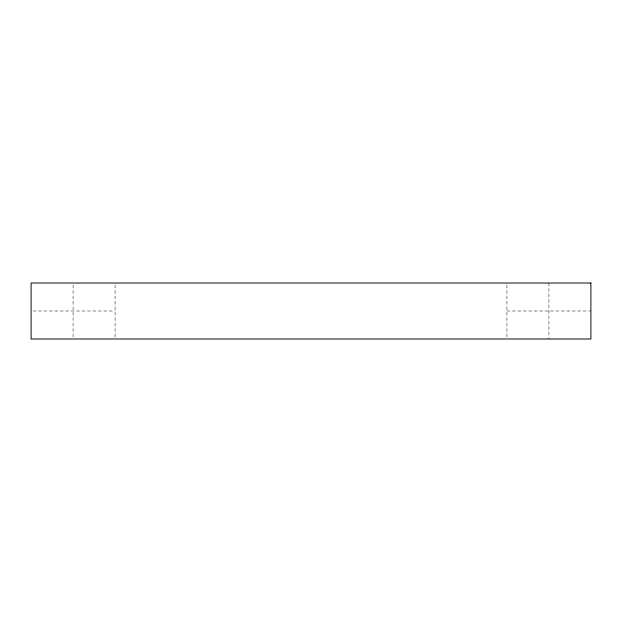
<?xml version="1.0" encoding="UTF-8"?>
<svg xmlns="http://www.w3.org/2000/svg" width="622" height="622" viewBox="0 0 622 622"><rect width="100%" height="100%" fill="white"/><g stroke="black" fill="none" stroke-linecap="round" stroke-linejoin="round"><path stroke-width="0.47" stroke-dasharray="3.11 2.33" d="M33.005 311L115.07 311M506.93 311L590.9 311M548.915 283.01L548.915 338.99M506.93 284.938L506.93 338.99M115.07 284.938L115.07 338.026M73.085 284.938L73.085 338.026"/><path stroke-width="0.93" d="M590.9 283.01L31.1 283.01L31.1 338.99L590.9 338.99L590.9 283.01"/></g></svg>
